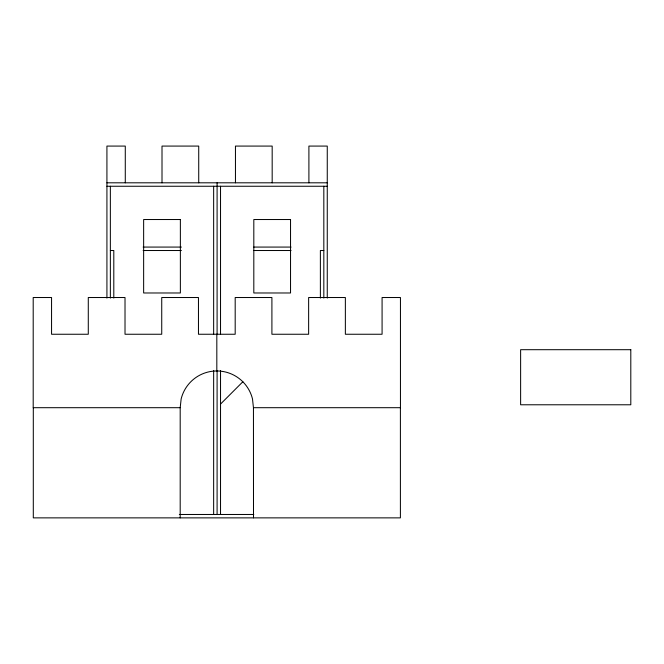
<?xml version="1.0" encoding="UTF-8"?>
<svg xmlns="http://www.w3.org/2000/svg" width="664" height="664" viewBox="0 0 664 664"><rect width="100%" height="100%" fill="white"/><g stroke="black" fill="none" stroke-linecap="round" stroke-linejoin="round"><path stroke-width="1" d="M180.193 517.87L180.193 407.696L181.147 398.981A36.727 36.727 0 0 1 216.007 370.977L217.643 370.977A36.727 36.727 0 0 1 252.503 398.981L253.449 407.696L253.499 517.87M220.423 404.185L242.891 381.709M106.921 182.808L327.261 182.808M106.921 186.252L327.261 186.252M143.125 247.074L181.397 247.074M253.814 247.074L291.056 247.074M110.357 250.519L113.801 250.519L113.801 298.086M143.125 250.519L181.397 250.519M253.814 250.519L291.056 250.519M323.824 250.519L320.38 250.519L320.38 298.086M180.193 407.696L33.2 407.696L33.2 297.522L51.56 297.522L51.56 334.249L88.287 334.249L88.287 297.522L125.015 297.522L125.015 334.249L161.734 334.249L161.734 297.522L198.461 297.522L198.461 334.249L235.189 334.249L235.189 297.522L271.908 297.522L271.908 334.249L308.635 334.249L308.635 297.522L345.363 297.522L345.363 334.249L382.082 334.249L382.082 297.522L400.45 297.522L400.45 407.696L253.449 407.696M179.33 514.476L253.814 514.476M400.4 407.696L400.4 517.87L33.3 517.87L33.3 407.696M327.261 298.086L327.261 146.08L308.901 146.08L308.901 182.808M323.824 186.252L323.824 298.086M272.174 182.808L272.174 146.08L235.454 146.08L235.454 182.808M220.531 186.252L220.531 334.274M220.531 370.595L220.531 514.476M217.095 182.808L217.095 334.639M217.095 370.595L217.095 514.476M216.821 334.249L216.821 371.068M213.65 186.252L213.65 334.274M213.65 370.595L213.65 514.476M198.727 182.808L198.727 146.08L162.008 146.08L162.008 182.808M125.28 182.808L125.28 146.08L106.921 146.08L106.921 298.086M110.357 186.252L110.357 298.086M180.367 219.527L143.64 219.527L143.64 292.982L180.367 292.982L180.367 219.527M290.541 219.527L253.814 219.527L253.814 292.982L290.541 292.982L290.541 219.527M630.8 349.696L520.626 349.696L520.626 404.783L630.8 404.783L630.8 349.696"/></g></svg>
